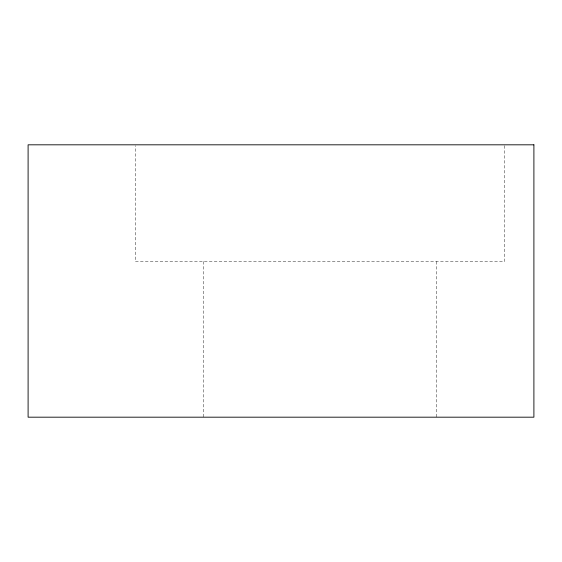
<?xml version="1.0" encoding="UTF-8"?>
<svg xmlns="http://www.w3.org/2000/svg" width="562" height="562" viewBox="0 0 562 562"><rect width="100%" height="100%" fill="white"/><g stroke="black" fill="none" stroke-linecap="round" stroke-linejoin="round"><path stroke-width="0.42" stroke-dasharray="2.81 2.11" d="M504.599 145.698L504.599 261.548L135.21 261.548L135.21 145.698M436.47 261.548L436.47 417.18M203.346 261.548L203.346 417.18"/><path stroke-width="0.84" d="M533.9 144.82L28.1 144.82L28.1 417.18L533.9 417.18L533.9 144.82"/></g></svg>
